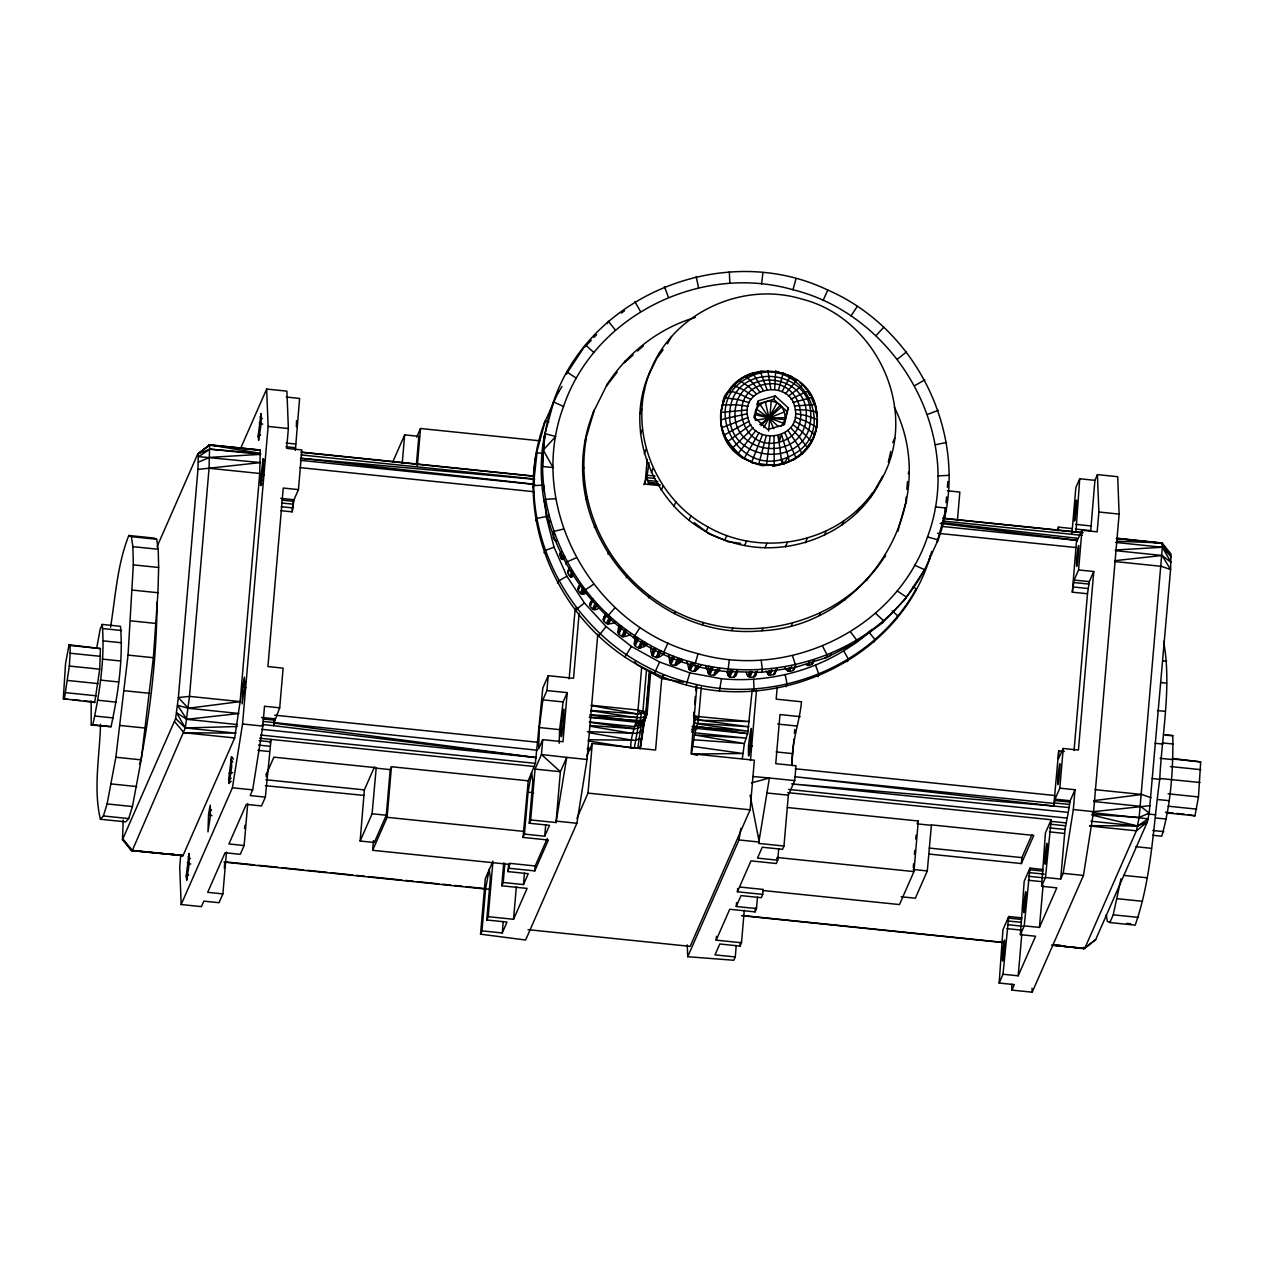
<?xml version="1.0" encoding="UTF-8"?>
<svg xmlns="http://www.w3.org/2000/svg" width="1264" height="1264" viewBox="0 0 1264 1264"><rect width="100%" height="100%" fill="white"/><g stroke="black" fill="none" stroke-linecap="round" stroke-linejoin="round"><path stroke-width="1.5" d="M794.44 405.997L815.154 404.496L816.892 415.777C816.007 363.716 734.842 353.73 722.423 404.954C705.849 479.846 823.859 487.809 816.907 411.953L805.942 409.978L795.309 409.726C792.054 378.315 739.709 386.31 747.893 417.547C753.044 446.271 800.728 439.193 795.309 409.726M1011.706 984.198L1011.927 990.107L1032.198 992.193L1083.453 875.431L1093.581 811.646L1119.13 514.1L1117.692 476.702L1097.421 474.616L1098.874 511.999L1097.168 531.844L1081.968 530.28L1076.865 541.434L1076.738 538.227L942.122 522.617M1106.284 914.694L1107.311 921.361L1109.839 922.546L1135.167 925.153C1151.536 878.559 1153.021 827.952 1159.736 779.303C1161.948 733.705 1171.87 686.557 1163.607 641.369M619.328 625.143C614.494 636.898 624.89 638.905 630.657 633.991M759.443 372.39L762.966 371.774L752.665 373.054C725.536 381.728 711.458 417.041 727.574 441.073L727.163 441.926L750.832 424.641M125.357 841.84L122.497 839.612L175.617 718.552L178.366 697.538L197.958 469.418L198.337 453.776L209.634 444.881L260.289 450.047L259.72 473.479L240.128 701.599L234.677 737.955L183.027 855.602L131.472 850.593L122.497 839.612L123.208 820.036M295.365 450.411L299.6 398.429L286.312 397.054M100.52 724.24C99.761 755.651 93.109 788.404 100.393 819.246L103.379 815.959L107.108 803.936L115.861 757.247L128.043 655.1L133.32 564.866L132.894 546.664L131.361 536.663L128.833 535.478C117.252 564.534 115.514 596.529 110.568 627.197M100.393 819.246L125.721 821.853L128.707 818.566L132.436 806.543L141.189 759.854L153.371 657.707L157.937 592.721L158.648 567.473L158.221 549.271L156.689 539.27L154.161 538.085L128.833 535.478M795.562 413.533L806.321 415.603L817.429 419.585C817.413 444.154 796.494 463.714 772.794 466.021L773.157 465.12L761.987 465.5C737.354 460.08 717.573 436.981 720.954 411.116L723.656 400.893M795.198 417.325L805.784 421.181L816.686 427.153L816.734 421.086M91.15 700.999L91.213 724.999L111.042 726.689C118.042 693.999 123.303 659.618 120.475 626.296L102.226 624.432L100.219 628.998L96.87 647.073M539.365 727.543L538.638 748.952L542.714 739.661L562.986 741.747L567.204 692.64L546.933 690.555L542.856 699.861L539.365 727.543L559.636 729.628L559.162 743.264M792.244 765.7C790.901 743.548 799.512 723.198 801.502 701.773L776.175 699.166L777.186 687.379M1152.642 835.267L1161.774 836.199C1170.985 803.904 1173.308 769.207 1172.787 735.632L1163.67 734.684M768.623 431.008L771.214 401.257C782.953 401.873 789.937 418.131 780.994 426.268M1076.738 538.227L1072.314 592.184L1087.498 593.748L1074.052 750.484M931.694 551.452C900.995 665.859 759.49 724.193 654.562 673.159C561.753 633.153 508.902 519.109 544.231 423.393L545.242 421.07L548.829 422.034M914.694 565.245L924.584 569.701C870.232 670.71 727.4 700.161 634.449 635.444C560.394 587.365 523.296 488.299 552.605 404.306L553.632 401.984L563.539 406.471C525.587 508.191 593.954 628.129 698.044 653.693C789.842 680.253 896.492 628.429 927.492 536.963C965.443 435.243 897.077 315.305 792.986 289.756C701.188 263.181 594.538 315.02 563.539 406.471M548.908 516.897L549.334 515.364M880.866 480.525C920.429 411.827 876.979 317.359 800.949 298.825C741.984 281.224 673.301 312.761 650.597 370.463C619.818 434.927 658.054 517.466 724.872 539.933C783.759 562.512 857.34 534.688 882.793 476.117L870.39 497.526M729.391 659.508L727.811 671.611C614.683 662.352 523.106 548.845 544.326 436.064L553.632 401.984M91.213 724.999L92.809 724.809C99.809 692.119 105.07 657.738 102.226 624.432M541.513 468.818L542.525 466.495L544.326 436.064M64.322 699.371L69.33 666.049L70.136 653.219L70.026 645.446L69.014 644.814L65.538 663.695L63.311 698.739L94.721 702.5L99.714 669.177L100.425 648.574L69.014 644.814M186.187 876.142L189.031 853.484L189.189 863.912L186.74 880.265L186.187 876.142L188.652 874.878M228.658 779.382L231.502 756.725L231.66 767.153L229.211 783.506L228.658 779.382L231.122 778.134M224.328 868.273L224.644 863.486M258.125 436.206L260.984 413.549L261.127 423.977L258.678 440.33L258.125 436.206L260.589 434.942M260.289 481.537L263.149 458.879L263.291 469.307L260.842 485.66L260.289 481.537L262.754 480.273M296.376 426.742L296.534 420.659M748.525 745.618C747.577 786.018 755.335 691.582 748.525 745.618L752.412 746.029M1075.917 532.112L1079.725 478.772L1094.924 480.336L1097.421 474.616M1094.924 480.336L1090.706 530.627L1075.506 529.063M1166.498 812.878L1194.986 815.817L1198.462 796.936L1200.689 761.892L1173.071 758.526M691.55 754.039L694.41 734.937L698.407 720.227L695.864 716.198L693.81 726.105L696.985 728.443L747.64 733.657L752.143 690.365M131.472 850.593L183.027 855.602L132.372 850.372L123.098 839.422L131.472 850.593L132.372 850.372L185.318 727.938L189.474 696.385L209.066 468.249L209.634 444.881L197.737 453.966L157.052 546.664M586.069 593.258C580.998 596.782 575.31 589.245 579.544 585.121M1064.383 751.464L1058.679 750.879L1058.489 758.684L1063.229 748.493L1078.429 750.058L1093.771 571.518L1078.571 569.953L1074.131 580.065L1072.314 592.184M664.137 653.314C657.169 661.372 649.175 656.537 651.055 646.615M648.985 462.766L646.852 477.618L648.495 483.527L660.124 484.728M813.052 662.131C812.847 664.817 808.154 666.523 806.179 664.738M180.705 855.586L179.709 867.151L181.163 904.534L201.418 906.636L203.836 901.137L219.035 902.701L222.891 893.901L226.477 852.078M181.163 904.534L232.418 787.772L242.546 724.003L268.11 426.442L266.657 389.059L286.912 391.145L288.366 428.528L286.659 448.372L301.859 449.937L298.446 489.61L294.006 499.722L292.189 511.841L280.798 510.672M222.891 893.901L207.691 892.337L225.071 852.758L240.271 854.322L244.126 845.521L247.712 803.699M269.643 742.711L271.096 739.408L265.361 797.142L250.161 795.577L252.674 789.858L262.817 726.089L264.508 706.244L279.707 707.808L283.12 668.135L267.921 666.57L283.247 488.046L298.446 489.61M292.189 511.841L293.201 500.196M579.102 613.514L573.54 678.294L548.213 675.687L542.809 687.995L535.383 763.345L528.241 780.82L391.461 766.742L390.213 769.602L386.294 815.233L374.318 842.488L360.145 841.034L364.38 789.889L374.413 767.027M360.145 841.034L372.106 813.763L376.214 767.706L273.893 757.168L266.167 774.753M402.205 463.398L404.654 434.879L418.826 436.333L416.377 464.852M547.265 838.506L535.209 865.966L509.866 863.359L509.408 864.402L372.643 850.309L373.48 840.576M372.643 850.309L387.116 817.318L391.461 766.742M417.341 465.484L420.517 428.512L539.696 440.788M480.541 934.175L485.313 878.622L492.976 861.147L488.204 916.684L486.766 919.987L507.022 922.072L502.25 932.958L481.979 930.873L480.541 934.175L525.619 940.021L576.874 823.259L587.017 759.474L597.777 634.196M481.979 930.873L485.581 888.924L489.2 869.316L490.369 878.038L486.766 919.987M488.204 916.684L513.547 919.291L527.104 888.402L501.776 885.795L503.751 862.806M501.776 885.795L503.214 882.493L504.857 863.423M502.25 932.958L503.23 921.519M503.214 882.493L523.486 884.579L528.257 873.693L508.002 871.607L508.649 863.976M508.002 871.607L509.866 863.359M513.547 919.291L516.344 886.743M509.455 868.305L534.783 870.912L548.339 840.023L523.012 837.416L528.241 780.82M524.465 834.114L528.068 792.18L531.67 772.557L532.839 781.294L529.237 823.227L549.492 825.313L544.721 836.199L524.465 834.114L523.012 837.416M523.486 884.579L524.465 873.14M529.237 823.227L530.69 819.941L535.051 769.097L541.45 754.529L542.714 739.661M546.933 690.555L548.213 675.687M534.783 870.912L535.209 865.966M544.721 836.199L545.7 824.76M894.264 407.103C942.407 502.835 868.4 625.712 761.908 630.783C647.042 642.112 549.445 521.368 593.337 412.238L594.301 410.026L585.358 440.457M884.547 557.408L885.511 555.196C842.93 624.448 746.74 648.337 675.213 611.476C612.297 580.555 573.461 507.686 586.322 438.26M530.69 819.941L556.018 822.548L560.379 771.704L566.746 757.389L587.017 759.474M569.148 678.831L575.215 608.174M576.969 818.266L588.013 793.113L592.263 743.516L655.589 750.042L661.72 678.563L663.189 674.929M647.2 459.29L645.067 484.096L659.808 485.613M650.691 672.385L647.184 713.307L643.534 723.719L640.184 748.335L630.768 747.767C630.341 734.51 637.435 723.04 638.02 710.052L641.701 667.202M646.473 669.967L642.949 710.874L641.211 713.955L640.216 720.591L634.275 726.579L589.451 721.965M649.396 670.994L645.888 711.916L644.229 713.165L637.625 713.97L590.715 710.4M649.822 671.152L646.315 712.074C646.41 719.311 642.665 729.707 633.627 728.664L590.478 725.52M694.015 723.15L748.904 726.784L694.805 719.485L693.604 716.088L693.936 712.201M694.615 704.396L695.279 696.606M695.785 690.76L696.29 684.914M696.859 686.083L691.045 753.692L754.371 760.217L750.105 809.813L690.16 946.373L528.068 929.672M701.315 687.095L698.407 720.227L749.457 721.539L693.604 716.088M744.291 910.206L741.494 942.77L716.167 940.163L716.498 936.34M739.772 887.028L763.156 889.445L762.729 894.391L737.402 891.784L737.686 888.481M757.484 897.14L756.504 908.579L736.248 906.493L736.564 902.686M750.468 760.517L756.52 690.033M687.268 944.903L687.727 956.722L733.815 960.261L735.269 956.959L736.248 945.519M735.269 956.959L715.013 954.873L719.785 943.987L740.04 946.072L740.372 942.265M758.969 839.501L759.316 835.599M716.167 940.163L729.723 909.274L755.05 911.881L755.382 908.042M737.402 891.784L750.958 860.895L776.301 863.502L777.739 860.199L778.719 848.76M777.739 860.199L757.484 858.114L762.255 847.228L782.527 849.313L783.964 846.027L788.341 795.182L794.724 780.615L796.004 765.747L775.748 763.661L779.967 714.555L800.223 716.641M791.88 763.187L793.95 739.061M794.44 733.294L794.772 729.454M898.657 529L897.693 531.212L905.672 502.977L906.177 497.131M906.841 489.326L907.505 481.505M913.287 867.578L913.619 863.786M914.425 854.274L914.757 850.467M915.736 839.075L916.068 835.267M763.156 889.445L762.698 890.488L899.478 904.566L913.951 871.591L918.296 821L787.377 807.522M944.176 519.741L945.172 508.065M946.041 502.709L946.531 496.926M947.368 487.288L947.858 481.505M552.605 404.306C588.06 294.386 725.046 240.429 827.778 290.056C920.619 330.204 973.375 443.885 938.109 539.839L937.098 542.161L946.404 508.081L935.344 506.911M901.153 896.745L915.341 898.214L927.302 870.943L931.426 824.886L1033.747 835.425L1021.391 863.565L928.724 854.022M957.401 520.578L959.85 492.059L947.431 490.78M1011.927 990.107L1014.344 984.609L999.145 983.044L1002.952 929.704L1008.735 916.511L1022.039 917.869M999.145 983.044L1003 974.244L1008.735 916.511M1021.391 863.565L1021.897 857.608L1031.945 834.746M1003 974.244L1018.199 975.808L1035.579 936.229L1020.38 934.665L1024.188 881.324L1029.97 868.131L1043.274 869.49M1018.199 975.808L1021.802 933.985M1020.38 934.665L1024.235 925.864L1029.97 868.131M1058.158 530.943L1058.489 527.151L1071.777 528.51M1024.235 925.864L1039.435 927.428L1056.815 887.849L1041.615 886.285L1045.423 832.944L1051.206 819.751L787.804 792.623M1071.935 533.187L1075.854 487.556L1079.725 478.772M1039.435 927.428L1043.037 885.606M1041.615 886.285L1045.47 877.5L1051.206 819.751M1054.05 803.446L794.535 776.712L1053.734 806.021L1054.998 799.164L1059.832 788.167L1075.016 789.731L1070.197 800.728L1068.27 812.389L791.627 783.901L1053.734 806.021L1058.679 750.879M1059.832 788.167L1063.229 748.493M1078.571 569.953L1081.968 530.28M1045.47 877.5L1060.67 879.065L1064.999 829.468L1068.27 812.389M1060.67 879.065L1063.182 873.345L1073.326 809.56L1075.016 789.731M1053.196 945.346L1084.717 948.458L1136.368 830.811L1139.164 817.429L1162.359 547.265L1161.979 542.935L1117.171 538.306M1051.601 945.045L1084.717 948.458L1095.698 939.579L1147.349 821.948L1149.197 813.1L1170.575 569.574L1170.954 553.98L1161.979 542.935L1117.439 541.261M646.899 644.514C642.254 649.949 629.172 649.08 636.55 636.898M774.674 389.296L775.638 371.11L775.543 371.995L780.789 373.417M770.108 436.317L766.505 465.152L761.987 465.5M274.414 718.347L273.624 725.678L262.217 724.509M208.56 814.379L207.975 831.886L210.424 815.533L210.266 805.105L208.56 814.379L211.989 815.707M242.704 686.352L242.103 703.874L244.552 687.521L244.41 677.093L242.704 686.352L246.132 687.695M266.23 776.902L266.609 773.315M742.331 758.558L744.37 743.516L747.64 733.657L693.81 726.105L692.04 726.579L696.985 728.443L691.582 731.856L695.058 732.836L745.713 738.05L694.41 734.937L744.37 743.516L693.462 739.74M1087.498 593.748L1089.315 581.63L1093.771 571.518M761.639 283.942L762.903 272.534M871.86 629.44C831.838 666.602 775.638 683.84 721.523 678.752L719.437 690.681M643.534 723.719L644.055 721.886L640.137 748.857L644.972 718.442L640.99 726.753L637.751 748.367M634.244 748.114L639.126 721.712L590.019 714.997M634.275 726.579L641.717 724.383L642.175 720.717L639.347 725.568L641.385 721.365L645.414 718.094L647.184 713.307L646.315 712.074L638.02 710.052L591.252 705.249M559.636 729.628L563.112 701.947L567.204 692.64M543.236 450.047L545.337 433.726L555.686 436.522L543.236 450.047L553.032 467.538L542.525 466.495M872.318 493.134C835.915 543.615 761.623 557.629 708.109 527.025C653.851 498.127 626.533 427.69 650.597 370.463M244.552 828.315L244.995 825.281M748.067 406.218L736.217 404.812L722.423 404.954C724.888 382.392 738.476 394.479 751.195 399.345M556.018 822.548L566.746 757.389L541.45 754.529L560.379 771.704L535.051 769.097M687.727 956.722L738.982 839.944L740.83 828.347M573.461 573.793L571.96 577.206C568.01 576.921 566.667 570.617 569.479 567.978M720.638 421.702L720.954 420.059L725.015 418.605L747.324 413.77M1109.839 922.546L1113.236 914.82L1120.994 878.78M141.094 759.016C150.827 707.35 156.61 654.72 157.084 602.138M794.377 668.53C793.113 672.59 785.955 672.164 785.07 667.629M753.897 417.657L754.64 414.292M758.416 400.799L754.64 417.594L767.659 429.491L784.438 424.593L788.199 407.814L775.195 395.901L758.416 400.799L756.899 404.227L773.694 399.329L775.195 395.901M783.68 424.672L788.199 407.814M890.772 451.39L888.387 462.024L890.33 457.631M698.044 653.693L694.694 665.464M766.253 435.717L758.795 463.967L751.511 462.624L762.54 434.532M792.639 424.435L802.008 431.688L811.567 441.389L801.929 453.855L797.9 445.07L787.899 430.345M545.242 421.07L535.952 455.135C520.357 555.323 589.498 657.359 687.332 682.228C773.426 706.402 872.713 667.74 916.21 588.787L913.114 586.733M930.178 555.639L928.724 561.248L929.735 558.925M643.044 727.1L642.302 729.928L639.916 732.188L636.203 733.404L587.412 731.635M816.591 426.379L813.874 436.586L814.158 435.717L808.913 445.908M645.256 717.699L644.356 721.001L647.184 713.307L644.308 716.846L641.022 717.699L590.067 714.776M792.986 289.756L796.02 278.68M721.523 678.752L689.891 672.89L686.32 684.551M279.707 707.808L273.94 723.103L536.378 757.61L261.695 729.328M139.561 764.246L140.573 760.754M778.466 390.197L783.238 372.896L786.018 374.855L775.906 371.174L775.543 371.995M773.521 674.66L774.848 673.744L775.812 669.557L773.521 674.66L769.049 675.166L765.905 671.105M615.6 621.904C610.401 625.791 599.452 623.31 604.824 615.41M756.472 672.085C757.136 678.657 746.645 679.037 746.439 672.59M644.308 716.846L645.414 718.094L643.281 722.376L644.893 718.521L644.229 713.165L646.315 712.074L643.234 719.801L640.216 720.591L589.466 717.241M771.214 401.257C763.946 400.672 756.741 405.444 755.019 412.617L783.459 423.282M801.929 453.855L802.277 453.018M598.314 608.474C593.48 612.724 586.591 604.824 591.821 600.811M240.634 448.325L266.657 389.059M392.677 462.15L404.654 434.879M416.709 437.202L420.517 428.512M265.361 797.142L261.506 805.942L246.306 804.378L228.926 843.957L244.126 845.521M364.064 795.404L265.393 785.702M557.756 393.515L562.022 386.405M576.337 378.189L567.157 372.106L566.13 374.444L585.564 344.946L593.764 352.466M533.124 487.904L536.963 452.812L542.556 453.413M607.305 323.537L608.332 321.198L615.315 329.999M535.857 520.784L536.884 518.461L546.206 516.502L544.91 500.797M544.247 501.697L545.258 499.375L555.607 498.664M695.405 317.438C659.192 328.024 628.066 352.419 607.447 383.829L606.483 386.041L617.211 372.074M625.332 360.556L624.369 362.752L633.169 354.931M544.073 552.889L545.084 550.567L554.043 547.154L546.206 516.502M552.447 533.803L553.458 531.48L563.381 529.063M582.846 469.734L583.81 467.538M564.645 556.097L563.144 559.525L561.579 559.02L559.699 554.943L561.2 551.531M585.864 499.09L586.844 496.894M561.09 558.34L562.591 554.912M561.579 559.02L563.08 555.591M562.306 559.446L563.807 556.018M557.519 583.352L558.546 581.013L566.888 576.242L554.043 547.154M565.893 564.265L566.92 561.943L576.115 557.882M648.669 374.855L659.634 352.64M642.697 393.926L644.624 389.517M567.836 572.197L569.337 568.784M671.484 336.54L667.392 343.871M568.057 573.003L569.558 569.574M639.932 413.739L641.875 409.346M569.811 576.226L572.055 571.107M570.364 576.858L571.865 573.445M571.123 577.206L572.624 573.793M594.333 527.515L595.297 525.318M640.469 433.805L642.396 429.397M577.98 589.356L580.239 584.221M578.28 590.13L580.539 584.995M580.366 593.179L582.609 588.044M580.982 593.748L583.225 588.613M581.772 594.017L584.031 588.882M582.609 593.922L584.11 590.509M644.277 453.586L646.204 449.194M575.863 611.318L576.874 608.995L584.41 602.96L566.888 576.242M584.237 592.231L585.248 589.909L593.48 584.363M607.937 554.027L608.9 551.831M589.83 604.603L592.421 598.709M589.861 605.424L592.121 600.289M590.256 606.151L593.258 599.31M643.771 484.649L646.852 477.618L654.641 478.424M651.26 472.578L653.188 468.186M592.642 608.979L594.886 603.844M593.306 609.485L595.565 604.35M594.127 609.675L596.387 604.54M594.949 609.501L597.193 604.366M603.26 619.392L605.756 613.482M603.37 620.213L606.372 613.372M603.829 620.908L606.088 615.773M661.23 490.306L663.158 485.897M598.567 636.045L606.104 626.565L584.41 602.96M606.941 616.958L614.983 607.779M626.233 577.743L627.197 575.547M606.499 623.468L609.517 616.627M607.226 623.91L610.228 617.069M608.063 624.005L610.307 618.87M608.853 623.752L611.097 618.617M618.317 631.953L620.561 626.833M618.159 632.758L621.161 625.917M673.933 506.279L675.861 501.887M618.365 633.564L621.367 626.723M618.886 634.212L621.888 627.371M621.809 636.503L624.811 629.662M622.567 636.851L625.569 630.009M623.405 636.866L626.407 630.025M624.163 636.535L626.423 631.4M648.59 597.856L649.554 595.66M625.048 656.853L631.384 646.441L606.104 626.565M633.422 637.767L640.042 627.465M634.433 643.739L636.693 638.604M634.37 644.561L636.614 639.426M689.054 520.104L690.981 515.712M634.654 645.335L637.656 638.494M586.749 756.093L592.263 743.516M635.239 645.936L638.241 639.094M638.383 647.911L641.385 641.069M639.189 648.179L642.191 641.354M640.011 648.116L642.27 642.981M640.737 647.705L642.981 642.57M643.597 645.699L645.098 642.27M651.687 653.836L653.946 648.701M651.703 654.657L653.962 649.522M706.181 531.417L708.109 527.025M652.066 655.4L655.068 648.558M652.73 655.937L655.732 649.096M674.249 613.672L675.213 611.476M656.048 657.58L659.065 650.739M656.869 657.77L659.871 650.944M657.691 657.612L660.693 650.77M658.354 657.138L660.614 652.003M654.562 673.159L659.571 662.02L631.384 646.441M662.936 654.088L667.977 642.918M682.181 660.329C679.353 663.821 672.464 668.609 669.888 662.131L672.132 656.996M669.983 662.936L672.985 656.095M670.426 663.647L673.428 656.806M724.872 539.933L726.8 535.525M671.137 664.106L674.139 657.264M674.613 665.401L677.615 658.56M675.45 665.528L678.452 658.686M676.24 665.275L679.242 658.433M676.856 664.722L679.1 659.603M679.21 662.178L680.711 658.749M702.326 624.653L703.29 622.441M700.841 665.48C698.392 669.256 692.04 674.707 688.817 668.514L691.076 663.395M689.006 669.32L692.008 662.478M689.528 669.983L691.787 664.848M744.654 545.416L746.597 541.008M690.27 670.362L693.272 663.521M783.411 464.172L788.325 456.952C844.352 433.062 799.496 349.227 747.861 377.81C697.854 403.532 738.903 479.846 788.325 456.952L781.468 434.437L779.066 442.116L781.91 463.841L783.411 464.172L796.004 457.821L802.087 453.207M693.873 671.31L696.116 666.175M694.71 671.342L696.954 666.207M695.469 671.01L697.728 665.875M696.022 670.41L698.265 665.275M719.895 668.688C717.968 675.102 707.808 678.958 707.429 669.557L708.93 666.144M708.298 672.954L710.558 667.819M708.567 673.744L710.826 668.609M709.151 674.344L712.153 667.503M765.02 547.739L766.948 543.33M709.941 674.644L712.943 667.803M731.888 630.42L732.851 628.224M713.607 675.213L715.851 670.078M714.444 675.15L716.688 670.031M715.155 674.755L717.889 668.956M736.928 672.59C737.133 677.346 730.229 678.973 728.096 675.371L730.355 670.236M728.459 676.129L730.703 670.994M785.434 546.822L787.361 542.43M729.091 676.667L732.093 669.825M729.913 676.888L732.915 670.046M733.61 677.077L736.612 670.236M734.431 676.935L737.433 670.094M735.095 676.461L737.354 671.342M761.908 630.783L762.871 628.587M805.358 542.714L807.285 538.306M748.004 675.75L749.505 672.337M748.43 676.461L750.69 671.342M749.125 676.935L751.385 671.816M749.963 677.093L752.206 671.958M753.644 676.904L755.904 671.769M754.45 676.667L756.709 671.532M755.066 676.129L757.326 670.994M753.012 691.424L754.039 689.085L753.597 679.447M727.811 671.611L761.402 672.337L762.413 670.015L761.181 660.187M824.286 535.494L826.214 531.101M767.801 674.091L769.302 670.678M768.307 674.755L769.808 671.342M769.049 675.166L771.293 670.031M791.359 625.727L792.323 623.531M769.887 675.213L772.13 670.094M774.295 674.344L776.538 669.209M774.848 673.744L777.107 668.609M841.729 525.382L843.657 520.989M857.229 512.615L859.157 508.223M787.835 671.026L789.336 667.597M788.61 671.342L790.111 667.929M789.447 671.31L791.706 666.191M892.763 442.526L894.707 438.118M793.002 670.378L794.503 666.965M786.145 686.715L787.172 684.393L785.244 674.96M761.402 672.337L794.535 667.629L795.546 665.306L792.544 655.747M793.729 669.999L795.72 665.907M819.262 615.442L820.225 613.23M807.617 665.528L809.118 662.115M808.454 665.417L809.955 662.004M811.883 664.121L813.384 660.693M812.562 663.663L814.063 660.235M844.652 600.242L845.616 598.046M817.934 676.714L818.946 674.391L815.58 665.401M794.535 667.629L826.308 657.628L827.32 655.305L822.627 646.267M908.184 473.7L909.148 471.504M866.662 580.682L867.625 578.485M905.672 502.977L906.636 500.781M736.248 906.493L741.02 895.607L761.291 897.693L762.729 894.391M847.48 661.672L848.507 659.35L843.815 651.055M826.308 657.628L855.854 642.602L856.881 640.263L850.593 632.032M776.712 858.54L777.17 857.498L913.951 871.591M740.04 946.072L741.494 942.77M755.05 911.881L756.504 908.579M874.009 642.017L875.036 639.695L869.142 632.284M855.854 642.602L882.383 622.947L883.41 620.608L875.715 613.435M896.792 618.286L897.803 615.963L892.273 610.875M882.383 622.947L905.166 599.199L906.177 596.877L897.266 590.967M915.183 591.11L916.21 588.787M905.166 599.199L924.584 569.701M918.296 821L917.048 823.859L931.22 825.313M1056.941 530.659L1058.489 527.151M823.054 300.532L827.778 290.056M544.231 423.393L558.783 391.192M923.573 572.039L938.109 539.839L927.492 536.963M593.337 412.238L607.447 383.829M782.084 391.666L790.458 375.85L795.625 379.927M776.933 402.995L763.788 427.659M641.717 724.383L644.893 718.521L637.846 726.31M692.451 730.371L694.189 727.385L691.55 729.676M759.048 432.778L744.401 458.074L741.921 457.552L727.953 441.8M634.686 661.751L637.167 664.753L661.72 678.563L663.726 675.197M850.988 315.968L857.292 306.378M738.065 453.523L755.888 430.503M657.691 357.048L663.079 349.733M785.418 393.689L797.142 379.895M780.188 405.286L760.991 425.699M728.633 391.587L735.616 383.624L745.586 376.072L753.312 383.498L759.648 391.777M560.347 552.747L559.699 554.943M876.047 335.671L883.773 327.186M584.537 347.268L591.236 340.285M593.906 337.488L596.592 334.691M753.123 427.769L732.535 448.056L733.657 450.537M781.579 406.724L769.081 418.036L759.806 424.451M554.169 534.056C552.147 535.825 553.616 540.597 556.239 541.071M637.577 351.013L643.439 345.799M788.404 396.201L803.082 384.92L806.242 389.312M793.286 460.049L796.004 457.821L784.849 432.651M897.551 359.071L906.493 351.913M1052.596 944.982L1083.801 948.711L1095.698 939.579M209.634 444.881L197.737 453.966L210.014 449.162L260.589 453.381L209.634 444.881L260.289 450.047M260.352 485.36L262.801 483.48M228.705 783.206L231.17 781.326M735.616 383.624L733.452 385.267L744.354 390.276L753.581 396.375M621.351 313.124L624.479 310.818M1089.552 825.629L1137.663 825.992L1148.202 818.835L1092.396 812.626M772.794 466.021L781.91 463.841M790.932 399.14L808.154 390.797L812.215 397.386L814.269 403.737M914.915 385.552L924.821 379.879M722.092 427.611L747.893 417.547M749.078 421.212L724.446 434.927L722.739 432.146M1090.911 821.205L1137.663 825.992L1147.349 821.948L1136.368 830.811L1089.6 826.008M198.464 462.118L209.808 457.378L260.668 454.361L210.014 449.162L198.606 456.62L260.479 462.592L197.958 469.418M744.259 377.43L752.491 374.002M784.454 411.89L769.081 418.036L755.382 420.359L754.719 414.545L769.081 418.036L784.818 419.632M927.65 414.371L938.267 410.342M792.97 402.442L812.215 397.386M843.941 647.926L842.314 648.132M751.48 782.906L769.397 778.008L794.724 780.615M721.065 412.427L747.387 409.963M935.423 444.77L946.483 442.447M1093.802 800.649L1141.819 794.471L1150.983 797.71M1172.787 735.632L1165.724 735.253M1092.365 811.788L1150.177 805.674M1114.564 560.71L1162.153 555.481L1171.064 562.448L1162.359 547.265L1115.606 542.414M260.684 475.248L264.302 474.869M229.053 773.094L232.655 772.715M1115.417 550.014L1162.359 547.265L1171.207 556.887L1161.979 542.935L1161.063 543.172L1169.184 552.779M937.999 475.896L949.217 475.327M237.126 726.531L185.318 727.938L175.617 718.552M785.118 417.705L769.081 418.036L756.378 408.983M587.412 748.493L591.347 748.43M693.525 754.008L742.869 753.502L692.467 746.36M174.732 721.776L184.023 732.741L235.973 733.167L185.318 727.938L176.612 712.77L186.819 719.342L237.474 724.572M588.313 739.772L635.192 740.23L641.006 738.508L641.069 740.688M724.983 397.812L738.113 399.535L749.347 402.647M763.219 371.379L760.154 371.189L766.932 389.344M1092.08 814.427L1139.164 817.429L1149.197 813.1L1140.618 806.353L1093.85 801.534M697.412 726.863L748.241 731.224L697.918 723.972M300.548 458.232L534.53 479.293M752.807 776.507L769.397 778.008L758.637 843.42L783.964 846.027M1056.451 944.793L1060.338 945.14M268.11 426.442L288.366 428.528M1098.874 511.999L1119.13 514.1M647.279 475.248L655.068 476.054M286.185 443.064L295.681 444.043M1075.806 524.386L1091.006 525.95M648.1 480.478L657.896 481.489M648.574 482.327L657.991 483.29M285.933 446.698L295.428 447.677M300.832 452.054L534.324 476.101M942.612 518.145L1083.137 532.665M301.654 452.37L533.85 476.291M943.228 518.445L1081.621 532.697M208.718 445.102L259.373 450.316M1116.254 538.559L1133.792 540.376M1137.679 540.771L1159.12 542.983L1117.06 538.338M301.085 454.929L534.577 478.977M942.865 521.021L1082.174 535.367M300.437 460.349L534.577 484.46M942.012 526.424L1076.723 540.376M1115.401 550.646L1162.153 555.481L1170.575 569.574L1161.411 566.335L1114.643 561.516M299.931 467.601L534.072 491.728M937.604 533.282L1076.138 547.549M209.066 468.249L259.72 473.479M280.719 498.348L294.006 499.722M1074.131 580.065L1089.315 581.63M282.172 500.149L293.58 501.318M1073.531 582.499L1088.731 584.063M281.682 503.009L293.074 504.178M1072.867 586.938L1088.067 588.503M281.193 506.706L292.6 507.875M131.361 536.663L156.689 539.27M132.894 546.664L158.221 549.271M1162.754 660.835L1166.64 661.23M133.32 564.866L158.648 567.473M1160.652 682.528L1166.498 683.129M132.609 590.114L157.937 592.721M1157.445 710.542L1165.234 711.348M130.808 620.845L156.136 623.452M103.348 628.635L121.581 630.515M1162.438 742.932L1173.371 744.054M1155.138 743.279L1162.927 744.085M103.379 640.895L121.613 642.776M70.026 645.446L100.425 648.574M1172.186 758.953L1200.689 761.892M1160.083 758.305L1172.85 759.632M128.043 655.1L153.371 657.707M542.856 699.861L563.112 701.947M777.723 724.051L796.146 725.947M70.136 653.219L100.535 656.348M1170.401 766.537L1200.8 769.665M102.305 659.097L120.538 660.977M589.435 717.367L636.203 722.171L641.385 721.365L640.216 720.591M69.33 666.049L99.714 669.177M1160.352 778.529L1199.978 782.495M1151.946 778.513L1159.736 779.303M100.346 680.095L118.579 681.96M776.08 751.922L792.654 753.628M67.798 680.49L98.197 683.619M1168.062 793.808L1198.462 796.936M1095.051 789.652L1141.819 794.471M124.472 690.729L149.8 693.336M1158.045 799.559L1168.979 800.681M65.965 692.688L96.364 695.816M1168.141 806.195L1196.629 809.134M274.73 715.171L538.148 742.3M795.34 768.781L1054.84 795.514M587.318 749.426L591.22 749.821M97.802 700.24L116.035 702.105M261.585 717.446L274.888 718.821M1054.998 799.164L1070.197 800.728M263.102 718.995L274.509 720.164L273.624 725.678L536.378 757.61M1054.618 800.507L1069.818 802.071M63.311 698.739L67.118 699.118M72.806 699.719L80.406 700.493M84.214 700.888L91.814 701.662M1165.487 812.246L1173.071 813.036M1176.879 813.416L1184.479 814.206M1188.271 814.601L1194.986 815.817M262.659 721.381L537.342 750.231M1054.176 802.893L1069.376 804.457M1148.06 814L1155.849 814.79M1053.734 806.021L1068.933 807.585M242.546 724.003L262.817 726.089M1073.326 809.56L1093.581 811.646M1155.391 817.934L1166.324 819.072M95.132 716.056L113.365 717.936M260.7 735.048L535.383 763.345M788.673 789.431L1067.274 818.124M259.705 738.223L534.514 766.537M1152.831 830.495L1163.781 831.633M120.317 725.504L145.644 728.111M1050.779 821.347L1065.979 822.911M184.023 732.741L234.677 737.955M259.104 740.657L270.496 741.826M766.9 792.986L788.341 795.182M92.809 724.809L111.042 726.689M1050.273 824.207L1065.473 825.771M258.441 745.096L269.832 746.266M1049.799 827.904L1064.999 829.468M257.888 750.342L269.279 751.527M1049.389 831.87L1064.588 833.434M376.024 768.133L390.213 769.602M1135.925 846.722L1151.504 848.318M588.013 793.113L750.105 809.813M528.068 792.18L533.582 792.749M115.861 757.247L141.189 759.854M265.914 779.746L364.38 789.889M929.23 848.065L1021.897 857.608M1123.617 875.367L1147.001 877.769M1029.544 869.727L1042.847 871.086M232.418 787.772L252.674 789.858M556.618 821.173L576.874 823.259M738.982 839.944L759.237 842.045L750.089 795.135M1063.182 873.345L1083.453 875.431M1029.038 872.587L1044.238 874.151M1028.564 876.284L1043.748 877.848M111.358 783.949L136.686 786.556M1028.153 880.25L1041.457 881.608M372.106 813.763L386.294 815.233M913.129 869.49L927.302 870.943M387.116 817.318L523.896 831.412M1117.25 898.688L1142.593 901.311M107.108 803.936L132.436 806.543M1113.236 914.82L1138.564 917.427M103.379 815.959L128.707 818.566M1126.793 923.368L1130.695 923.763M1008.309 918.106L1021.596 919.465M1007.803 920.966L1021.107 922.325M1007.329 924.663L1022.513 926.228M1006.918 928.613L1022.118 930.193M225.118 861.843L254.538 864.876M258.456 865.287L278.064 867.294M281.983 867.704L303.565 869.916M307.484 870.327L327.092 872.35M331.01 872.745L352.577 874.972M356.495 875.383L364.348 876.189M368.266 876.584L401.604 880.028M405.523 880.423L413.375 881.229M417.294 881.64L438.861 883.852M442.779 884.263L450.632 885.069M454.55 885.479L462.387 886.285M466.321 886.68L483.97 888.497M223.902 862.095L484.697 888.955M485.581 888.924L489.279 889.303M742.237 915.484L1003.031 942.344M741.62 915.657L1002.431 942.517M300.516 458.311L534.593 484.27M940.132 523.391L1076.644 540.297L1076.865 541.434M740.625 543.346L727.795 541.64L708.962 533.85L694.268 522.648M589.387 722.202L633.627 728.664M590.667 710.684L637.135 717.715M758.795 463.967L774.263 465.105L773.995 436.301M588.171 740.941L630.768 747.767M661.72 678.563L683.603 682.244M590.335 726.263L632.664 733.483M589.229 732.725L631.684 740.104M591.22 705.549L637.625 713.97M170.782 853.737L174.558 854.432M178.335 855.143L182.111 855.854M825.044 657.628L829.942 655.953L830.89 653.851M787.504 375.187L790.458 375.85M693.478 754.466L697.333 755.335M1091.97 815.09L1137.663 825.992M659.571 662.02L689.891 672.89M259.278 422.808L262.707 424.151M187.325 862.743L190.753 864.086M741.921 457.552L751.369 461.581M739.124 380.18L748.557 386.531L756.425 393.831M794.219 420.991L804.331 426.6L814.727 434.484M93.71 701.868L94.721 702.5M800.096 382.929L803.082 384.92M260.179 416.836L262.312 418.684M262.343 462.166L264.476 464.014M243.604 680.364L245.737 682.212M230.696 760.012L232.845 761.86M209.461 808.391L211.609 810.24M188.225 856.771L190.374 858.619M550.504 521.811L549.556 520.484M778.419 426.553L769.081 418.036L760.091 404.496M773.694 399.329L786.698 411.242M790.521 427.58L798.88 436.333L807.333 447.677M752.665 373.054L763.187 390.26M263.149 458.879L265.156 461.265M231.502 756.725L233.524 759.111M638.02 710.052L641.211 713.955L643.613 711.111L644.229 713.165M808.217 392.693L810.382 395.553L808.312 392.44M634.86 301.543L640.421 311.402M705.707 666.476L707.429 669.557M781.547 459.211L783.775 463.351M811.851 398.824L814.063 403.706M773.758 428.701L769.081 418.036L765.289 401.778M686.921 661.83L688.817 668.514M664.406 286.517L668.403 297.166M726.879 672.085L728.096 675.371M668.703 655.289L669.888 662.131M767.88 370.542L770.803 389.012M696.195 276.516L698.486 287.702M788.325 456.952L789.21 461.392M777.802 435.669L779.066 442.116C740.514 452.686 724.793 390.797 765.494 384.288C801.66 377.083 816.117 433.473 779.066 442.116L778.735 435.416M815.154 404.496L816.892 415.777M634.718 636.851L635.049 640.327M1083.675 947.289L1083.801 948.711M544.089 490.985L543.599 485.092L534.151 485.581L533.85 471.456M729.328 271.807L729.849 283.247M1032.04 988.258L1032.198 992.193M729.865 410.832C724.035 463.841 809.955 471.251 810.777 416.82C812.547 367.603 734.289 360.746 729.865 410.832M735.206 410.326C730.102 456.92 805.61 463.43 806.321 415.603C807.886 372.343 739.108 366.307 735.206 410.326M561.09 726.326C560.142 766.711 567.899 672.274 561.09 726.326M1002.463 953.119C1001.752 983.803 1007.645 912.087 1002.463 953.119M1023.714 904.755C1022.987 935.423 1028.88 863.707 1023.714 904.755M1044.949 856.376C1044.222 887.059 1050.115 815.327 1044.949 856.376M1074.416 513.184C1073.689 543.868 1079.598 472.151 1074.416 513.184M1057.842 776.728C1057.115 807.412 1063.008 735.695 1057.842 776.728M1076.58 558.53C1075.854 589.198 1081.747 517.482 1076.58 558.53M240.128 701.599L188.273 708.251L177.592 705.328L186.819 719.342L238.928 713.496L188.273 708.251L178.366 697.538L189.474 696.385L240.128 701.599"/></g></svg>
